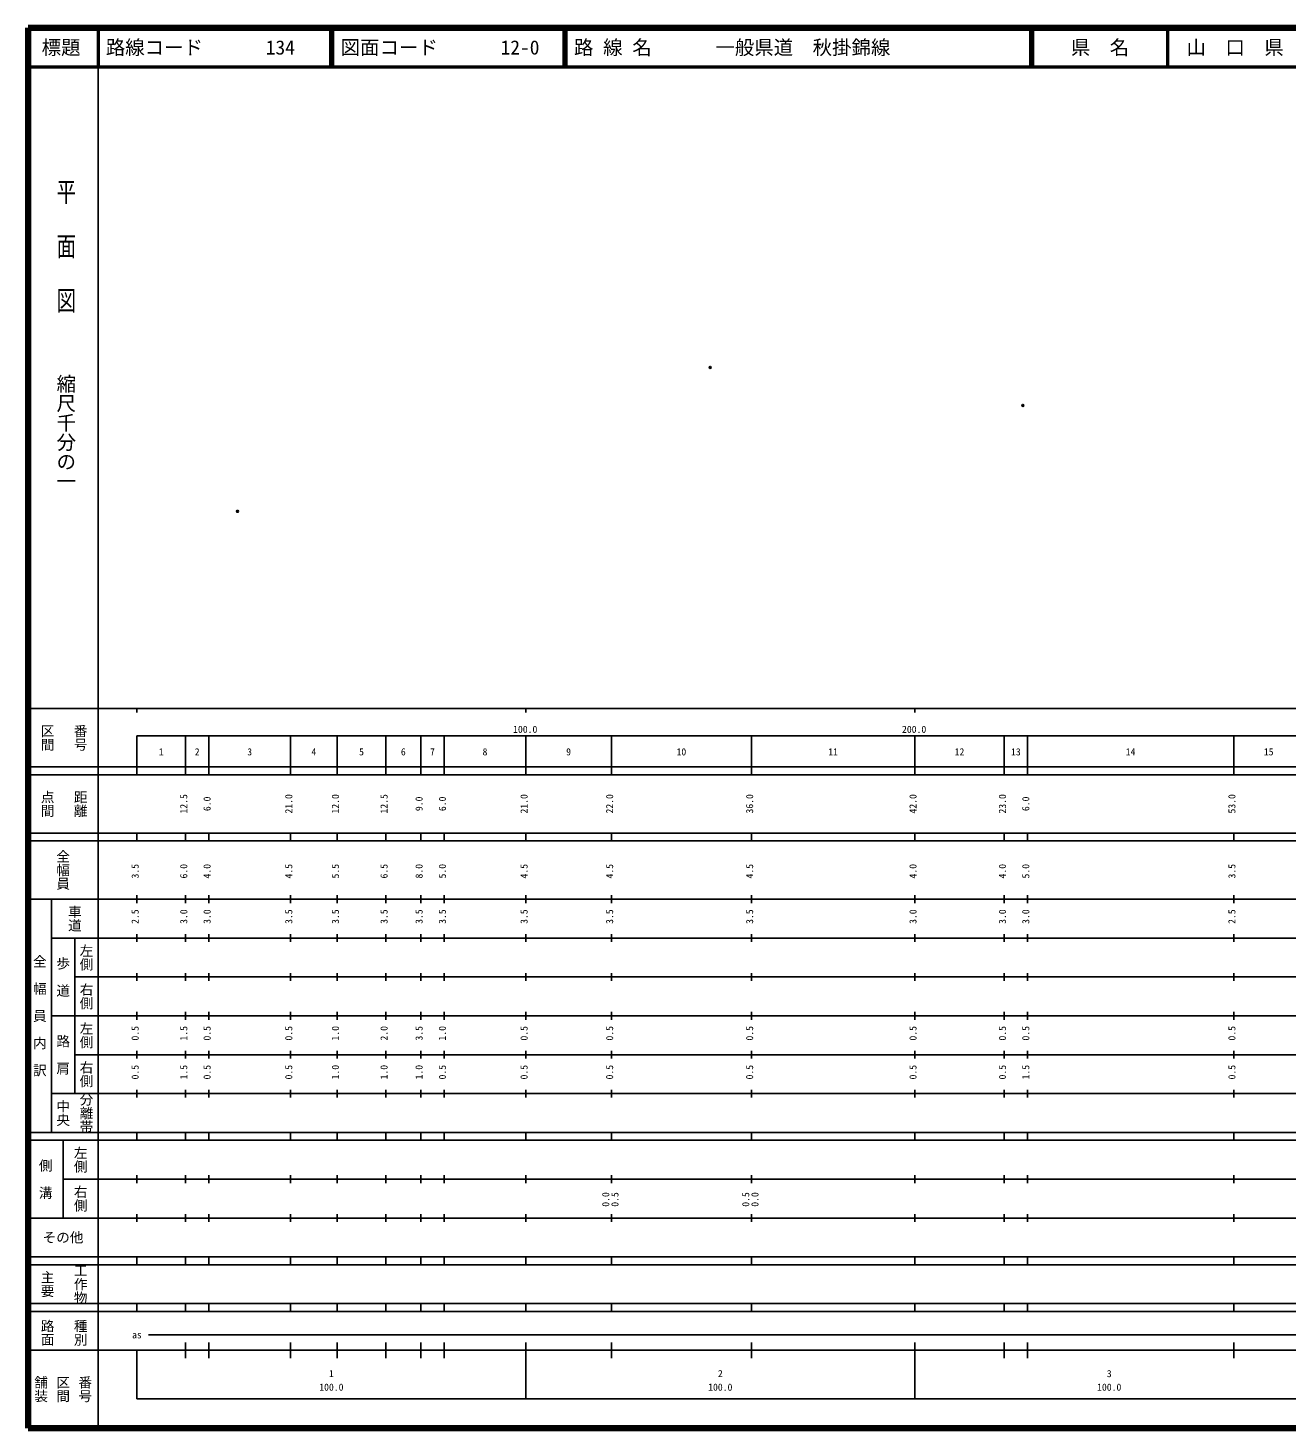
# Model space of a CAD drawing. Units: millimetres on the paper. Extents: x 40 to 680, y 20 to 380.
# Drawn here: x 40 to 363.7, y 20 to 380 of the extents above; entities that cross this region are included whole.
import ezdxf
from ezdxf.enums import TextEntityAlignment as Align

# ---------------------------------------------------------------- set-up
doc = ezdxf.new("R2010")
doc.units = ezdxf.units.MM
doc.header["$PDMODE"] = 32
doc.header["$PDSIZE"] = 0.5
doc.layers.add('M-OTRS', color=6, linetype='Continuous')
doc.layers.add('M-TTL-TXT', color=7, linetype='Continuous')
for name, color, linetype, lineweight in [('M-TTL', 2, 'Continuous', 140), ('M-TTL-BAND', 7, 'Continuous', 25), ('M-TTL-LINE', 7, 'Continuous', 50)]:
    doc.layers.add(name, color=color, linetype=linetype, lineweight=lineweight)
doc.styles.add('@ＭＳ ゴシック', font='')
doc.styles.add('ＭＳ ゴシック', font='')
doc.styles.get('@ＭＳ ゴシック').set_extended_font_data('@MS Gothic')
doc.styles.get('ＭＳ ゴシック').set_extended_font_data('MS Gothic')

msp = doc.modelspace()

# ---------------------------------------------------------------- linework, layer by layer
at = {"layer": 'M-OTRS'}
for p in [(215.417, 292.708), (295.799, 282.938), (93.861, 255.718)]:
    msp.add_point(p, dxfattribs=at)
at = {"layer": 'M-TTL'}
for p, q in [((40, 380), (40, 20)), ((680, 380), (40, 380)), ((40, 20), (680, 20))]:
    msp.add_line(p, q, dxfattribs=at)
at = {"layer": 'M-TTL-BAND'}
for p, q in [((58, 370), (58, 20)), ((40, 205), (579, 205)), ((68, 205), (68, 204)), ((168, 205), (168, 204)), ((268, 205), (268, 204)), ((68, 198), (579, 198)), ((68, 198), (68, 188)), ((80.5, 188), (80.5, 198)), ((86.5, 188), (86.5, 198)), ((107.5, 188), (107.5, 198)), ((119.5, 188), (119.5, 198)), ((132, 188), (132, 198)), ((141, 188), (141, 198)), ((147, 188), (147, 198)), ((168, 188), (168, 198)), ((190, 188), (190, 198)), ((226, 188), (226, 198)), ((268, 188), (268, 198)), ((291, 188), (291, 198)), ((297, 188), (297, 198)), ((350, 188), (350, 198)), ((40, 190), (579, 190)), ((40, 188), (579, 188)), ((40, 173), (579, 173)), ((68, 171), (68, 173)), ((80.5, 171), (80.5, 173)), ((86.5, 171), (86.5, 173)), ((107.5, 171), (107.5, 173)), ((119.5, 171), (119.5, 173)), ((132, 171), (132, 173)), ((141, 171), (141, 173)), ((147, 171), (147, 173)), ((168, 171), (168, 173)), ((190, 171), (190, 173)), ((226, 171), (226, 173)), ((268, 171), (268, 173)), ((291, 171), (291, 173)), ((297, 171), (297, 173)), ((350, 171), (350, 173)), ((40, 171), (579, 171)), ((40, 156), (579, 156)), ((46, 96), (46, 156)), ((68, 155), (68, 157)), ((80.5, 155), (80.5, 157)), ((86.5, 155), (86.5, 157)), ((107.5, 155), (107.5, 157)), ((119.5, 155), (119.5, 157)), ((132, 155), (132, 157)), ((141, 155), (141, 157)), ((147, 155), (147, 157)), ((168, 155), (168, 157)), ((190, 155), (190, 157)), ((226, 155), (226, 157)), ((268, 155), (268, 157)), ((291, 155), (291, 157)), ((297, 155), (297, 157)), ((350, 155), (350, 157)), ((46, 146), (579, 146)), ((52, 146), (52, 106)), ((68, 145), (68, 147)), ((80.5, 145), (80.5, 147)), ((86.5, 145), (86.5, 147)), ((107.5, 145), (107.5, 147)), ((119.5, 145), (119.5, 147)), ((132, 145), (132, 147)), ((141, 145), (141, 147)), ((147, 145), (147, 147)), ((168, 145), (168, 147)), ((190, 145), (190, 147)), ((226, 145), (226, 147)), ((268, 145), (268, 147)), ((291, 145), (291, 147)), ((297, 145), (297, 147)), ((350, 145), (350, 147)), ((68, 135), (68, 137)), ((80.5, 135), (80.5, 137)), ((86.5, 135), (86.5, 137)), ((107.5, 135), (107.5, 137)), ((119.5, 135), (119.5, 137)), ((132, 135), (132, 137)), ((141, 135), (141, 137)), ((147, 135), (147, 137)), ((168, 135), (168, 137)), ((190, 135), (190, 137)), ((226, 135), (226, 137)), ((268, 135), (268, 137)), ((291, 135), (291, 137)), ((297, 135), (297, 137)), ((350, 135), (350, 137)), ((52, 136), (579, 136)), ((46, 126), (579, 126)), ((68, 125), (68, 127)), ((80.5, 125), (80.5, 127)), ((86.5, 125), (86.5, 127)), ((107.5, 125), (107.5, 127)), ((119.5, 125), (119.5, 127)), ((132, 125), (132, 127)), ((141, 125), (141, 127)), ((147, 125), (147, 127)), ((168, 125), (168, 127)), ((190, 125), (190, 127)), ((226, 125), (226, 127)), ((268, 125), (268, 127)), ((291, 125), (291, 127)), ((297, 125), (297, 127)), ((350, 125), (350, 127)), ((52, 116), (579, 116)), ((68, 115), (68, 117)), ((80.5, 115), (80.5, 117)), ((86.5, 115), (86.5, 117)), ((107.5, 115), (107.5, 117)), ((119.5, 115), (119.5, 117)), ((132, 115), (132, 117)), ((141, 115), (141, 117)), ((147, 115), (147, 117)), ((168, 115), (168, 117)), ((190, 115), (190, 117)), ((226, 115), (226, 117)), ((268, 115), (268, 117)), ((291, 115), (291, 117)), ((297, 115), (297, 117)), ((350, 115), (350, 117)), ((46, 106), (579, 106)), ((68, 105), (68, 107)), ((80.5, 105), (80.5, 107)), ((86.5, 105), (86.5, 107)), ((107.5, 105), (107.5, 107)), ((119.5, 105), (119.5, 107)), ((132, 105), (132, 107)), ((141, 105), (141, 107)), ((147, 105), (147, 107)), ((168, 105), (168, 107)), ((190, 105), (190, 107)), ((226, 105), (226, 107)), ((268, 105), (268, 107)), ((291, 105), (291, 107)), ((297, 105), (297, 107)), ((350, 105), (350, 107)), ((40, 96), (579, 96)), ((40, 94), (579, 94)), ((49, 94), (49, 74)), ((68, 94), (68, 96)), ((80.5, 94), (80.5, 96)), ((86.5, 94), (86.5, 96)), ((107.5, 94), (107.5, 96)), ((119.5, 94), (119.5, 96)), ((132, 94), (132, 96)), ((141, 94), (141, 96)), ((147, 94), (147, 96)), ((168, 94), (168, 96)), ((190, 94), (190, 96)), ((226, 94), (226, 96)), ((268, 94), (268, 96)), ((291, 94), (291, 96)), ((297, 94), (297, 96)), ((350, 94), (350, 96)), ((49, 84), (579, 84)), ((68, 83), (68, 85)), ((80.5, 83), (80.5, 85)), ((86.5, 83), (86.5, 85)), ((107.5, 83), (107.5, 85)), ((119.5, 83), (119.5, 85)), ((132, 83), (132, 85)), ((141, 83), (141, 85)), ((147, 83), (147, 85)), ((168, 83), (168, 85)), ((190, 83), (190, 85)), ((226, 83), (226, 85)), ((268, 83), (268, 85)), ((291, 83), (291, 85)), ((297, 83), (297, 85)), ((350, 83), (350, 85)), ((40, 74), (579, 74)), ((68, 73), (68, 75)), ((80.5, 73), (80.5, 75)), ((86.5, 73), (86.5, 75)), ((107.5, 73), (107.5, 75)), ((119.5, 73), (119.5, 75)), ((132, 73), (132, 75)), ((141, 73), (141, 75)), ((147, 73), (147, 75)), ((168, 73), (168, 75)), ((190, 73), (190, 75)), ((226, 73), (226, 75)), ((268, 73), (268, 75)), ((291, 73), (291, 75)), ((297, 73), (297, 75)), ((350, 73), (350, 75)), ((40, 64), (579, 64)), ((40, 62), (579, 62)), ((68, 62), (68, 64)), ((80.5, 62), (80.5, 64)), ((86.5, 62), (86.5, 64)), ((107.5, 62), (107.5, 64)), ((119.5, 62), (119.5, 64)), ((132, 62), (132, 64)), ((141, 62), (141, 64)), ((147, 62), (147, 64)), ((168, 62), (168, 64)), ((190, 62), (190, 64)), ((226, 62), (226, 64)), ((268, 62), (268, 64)), ((291, 62), (291, 64)), ((297, 62), (297, 64)), ((350, 62), (350, 64)), ((40, 52), (579, 52)), ((68, 50), (68, 52)), ((80.5, 50), (80.5, 52)), ((86.5, 50), (86.5, 52)), ((107.5, 50), (107.5, 52)), ((119.5, 50), (119.5, 52)), ((132, 50), (132, 52)), ((141, 50), (141, 52)), ((147, 50), (147, 52)), ((168, 50), (168, 52)), ((190, 50), (190, 52)), ((226, 50), (226, 52)), ((268, 50), (268, 52)), ((291, 50), (291, 52)), ((297, 50), (297, 52)), ((350, 50), (350, 52)), ((40, 50), (579, 50)), ((71, 44), (565, 44)), ((40, 40), (579, 40)), ((68, 40), (68, 27.5)), ((80.5, 38), (80.5, 42)), ((86.5, 38), (86.5, 42)), ((107.5, 38), (107.5, 42)), ((119.5, 38), (119.5, 42)), ((132, 38), (132, 42)), ((141, 38), (141, 42)), ((147, 38), (147, 42)), ((168, 27.5), (168, 42)), ((190, 38), (190, 42)), ((226, 38), (226, 42)), ((268, 27.5), (268, 42)), ((291, 38), (291, 42)), ((297, 38), (297, 42)), ((350, 38), (350, 42)), ((68, 27.5), (579, 27.5))]:
    msp.add_line(p, q, dxfattribs=at)
at = {"layer": 'M-TTL-LINE'}
for p, q in [((58, 380), (58, 370)), ((117.75, 380), (117.75, 370)), ((118.25, 380), (118.25, 370)), ((177.75, 380), (177.75, 370)), ((178.25, 380), (178.25, 370)), ((297.75, 380), (297.75, 370)), ((298.25, 380), (298.25, 370)), ((333, 380), (333, 370)), ((40, 370), (680, 370))]:
    msp.add_line(p, q, dxfattribs=at)

# ---------------------------------------------------------------- texts
at = {"layer": 'M-TTL-BAND', "style": '@ＭＳ ゴシック', "width": 1.4}
msp.add_text('平  面  図', height=3.666, rotation=270, dxfattribs=at).set_placement((49.777, 306.475), align=Align.MIDDLE_RIGHT)
at = {"layer": 'M-TTL-BAND', "style": '@ＭＳ ゴシック'}
msp.add_text('縮尺千分の一', height=3.666, rotation=270, dxfattribs=at).set_placement((49.777, 261.03), align=Align.MIDDLE_RIGHT)
for s, p in [('区間', (45, 197.5)), ('番号', (53.5, 197.5)), ('点間', (45, 180.5)), ('距離', (53.5, 180.5)), ('全幅員', (49, 163.5)), ('車道', (52, 151)), ('左側', (55, 141)), ('全\u3000幅\u3000員\u3000内\u3000訳', (43, 126)), ('歩\u3000道', (49, 136)), ('右側', (55, 131)), ('左側', (55, 121)), ('路\u3000肩', (49, 116)), ('右側', (55, 111)), ('分離帯', (55, 101)), ('中央', (49, 101)), ('左側', (53.5, 89)), ('側\u3000溝', (44.5, 84)), ('右側', (53.5, 79)), ('工作物', (53.5, 57)), ('主要', (45, 57)), ('路面', (45, 44.5)), ('種別', (53.5, 44.5)), ('舗装', (43.333, 30)), ('区間', (49, 30)), ('番号', (54.667, 30))]:
    msp.add_text(s, height=2.566, rotation=270, dxfattribs=at).set_placement(p, align=Align.MIDDLE_CENTER)
at = {"layer": 'M-TTL-BAND', "style": 'ＭＳ ゴシック'}
for s, p in [('100.0', (167.844, 198.195)), ('200.0', (267.844, 198.195)), ('1', (74.25, 192.405)), ('2', (83.5, 192.405)), ('3', (97, 192.405)), ('4', (113.5, 192.405)), ('5', (125.75, 192.405)), ('6', (136.5, 192.405)), ('7', (144, 192.405)), ('8', (157.5, 192.405)), ('9', (179, 192.405)), ('10', (208, 192.405)), ('11', (247, 192.405)), ('12', (279.5, 192.405)), ('13', (294, 192.405)), ('14', (323.5, 192.405)), ('15', (359, 192.405)), ('as', (68, 42.5)), ('1', (118, 32.523)), ('2', (218, 32.523)), ('3', (318, 32.523)), ('100.0', (118, 29.033)), ('100.0', (218, 29.033)), ('100.0', (318, 29.033))]:
    msp.add_text(s, height=1.833, dxfattribs=at).set_placement(p, align=Align.BOTTOM_CENTER)
for s, p in [('12.5', (81.5, 180.5)), ('6.0', (87.5, 180.5)), ('21.0', (108.5, 180.5)), ('12.0', (120.5, 180.5)), ('12.5', (133, 180.5)), ('9.0', (142, 180.5)), ('6.0', (148, 180.5)), ('21.0', (169, 180.5)), ('22.0', (191, 180.5)), ('36.0', (227, 180.5)), ('42.0', (269, 180.5)), ('23.0', (292, 180.5)), ('6.0', (298, 180.5)), ('53.0', (351, 180.5)), ('3.5', (69, 163.174)), ('6.0', (81.5, 163.174)), ('4.0', (87.5, 163.174)), ('4.5', (108.5, 163.174)), ('5.5', (120.5, 163.174)), ('6.5', (133, 163.174)), ('8.0', (142, 163.174)), ('5.0', (148, 163.174)), ('4.5', (169, 163.174)), ('4.5', (191, 163.174)), ('4.5', (227, 163.174)), ('4.0', (269, 163.174)), ('4.0', (292, 163.174)), ('5.0', (298, 163.174)), ('3.5', (351, 163.174)), ('2.5', (69, 151.5)), ('3.0', (81.5, 151.5)), ('3.0', (87.5, 151.5)), ('3.5', (108.5, 151.5)), ('3.5', (120.5, 151.5)), ('3.5', (133, 151.5)), ('3.5', (142, 151.5)), ('3.5', (148, 151.5)), ('3.5', (169, 151.5)), ('3.5', (191, 151.5)), ('3.5', (227, 151.5)), ('3.0', (269, 151.5)), ('3.0', (292, 151.5)), ('3.0', (298, 151.5)), ('2.5', (351, 151.5)), ('0.5', (69, 121.5)), ('1.5', (81.5, 121.5)), ('0.5', (87.5, 121.5)), ('0.5', (108.5, 121.5)), ('1.0', (120.5, 121.5)), ('2.0', (133, 121.5)), ('3.5', (142, 121.5)), ('1.0', (148, 121.5)), ('0.5', (169, 121.5)), ('0.5', (191, 121.5)), ('0.5', (227, 121.5)), ('0.5', (269, 121.5)), ('0.5', (292, 121.5)), ('0.5', (298, 121.5)), ('0.5', (351, 121.5)), ('0.5', (69, 111.5)), ('1.5', (81.5, 111.5)), ('0.5', (87.5, 111.5)), ('0.5', (108.5, 111.5)), ('1.0', (120.5, 111.5)), ('1.0', (133, 111.5)), ('1.0', (142, 111.5)), ('0.5', (148, 111.5)), ('0.5', (169, 111.5)), ('0.5', (191, 111.5)), ('0.5', (227, 111.5)), ('0.5', (269, 111.5)), ('0.5', (292, 111.5)), ('1.5', (298, 111.5)), ('0.5', (351, 111.5)), ('0.0', (190, 78.764)), ('0.5', (192.37, 78.764)), ('0.5', (226, 78.764)), ('0.0', (228.37, 78.764))]:
    msp.add_text(s, height=1.833, rotation=90, dxfattribs=at).set_placement(p, align=Align.BOTTOM_CENTER)
msp.add_text('その他', height=2.566, dxfattribs=at).set_placement((49, 69), align=Align.MIDDLE_CENTER)
at = {"layer": 'M-TTL-TXT', "style": 'ＭＳ ゴシック'}
for s, p in [('標題', (48.5, 375)), ('県\u3000名', (315.625, 375)), ('山\u3000口\u3000県', (350.375, 375))]:
    msp.add_text(s, height=3.666, dxfattribs=at).set_placement(p, align=Align.MIDDLE_CENTER)
for s, p in [('路線コード', (60, 375)), ('134', (101.142, 375)), ('図面コード', (120.38, 375)), ('12-0', (161.521, 375)), ('路 線 名', (180.38, 375)), ('一般県道\u3000秋掛錦線', (216.734, 375))]:
    msp.add_text(s, height=3.666, dxfattribs=at).set_placement(p, align=Align.MIDDLE_LEFT)

doc.saveas('drawing.dxf')
